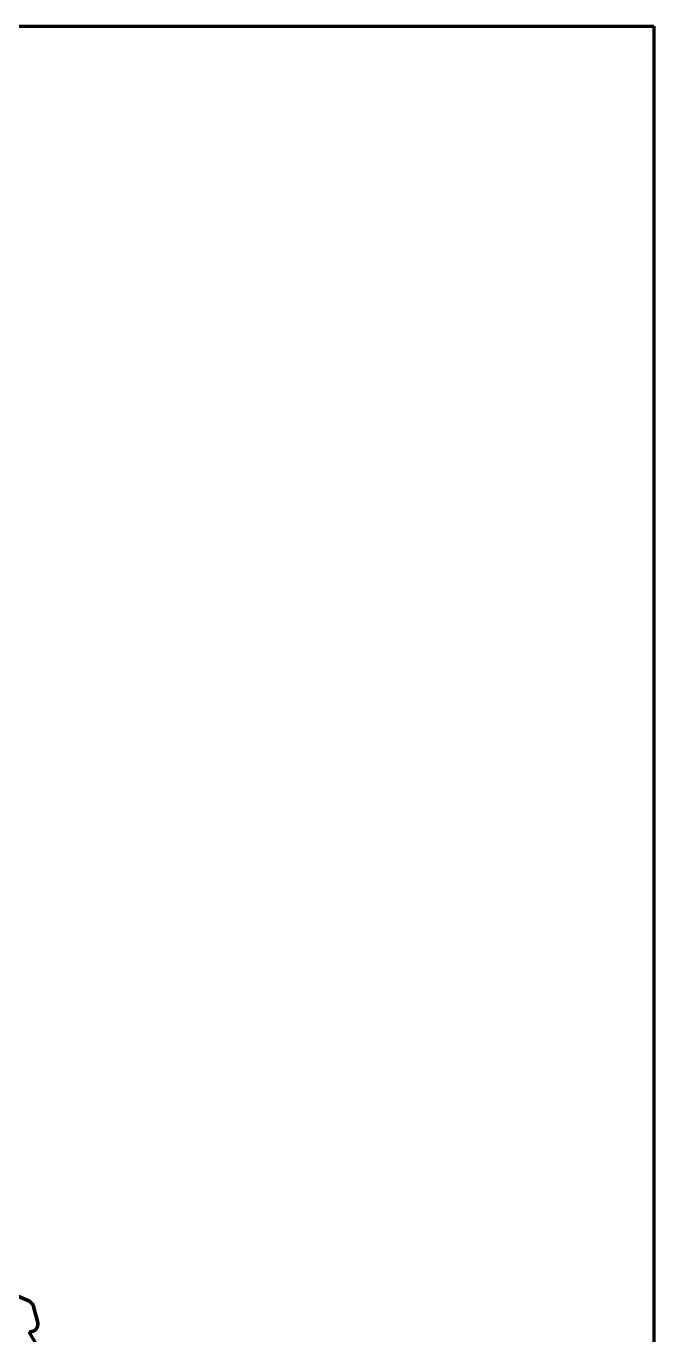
# Model space of a CAD drawing. Header units: millimetres. Extents: x 0 to 14.2, y 0 to 19.5.
# Drawn here: x 12.414 to 14.222, y 15.704 to 19.472 of the extents above; entities that cross this region are included whole.
import ezdxf

# ---------------------------------------------------------------- set-up
doc = ezdxf.new("R2010")
doc.units = ezdxf.units.MM
doc.layers.add('color#010101ff', color=7, linetype='CONTINUOUS', lineweight=100)
doc.layers.add('color#fdfdfdff', color=7, linetype='CONTINUOUS', lineweight=100)

msp = doc.modelspace()

# ---------------------------------------------------------------- linework, layer by layer
at = {"layer": 'color#010101ff'}
for p, q in [((12.3585, 15.8295), (12.4234, 15.8009)), ((12.4234, 15.8009), (12.434, 15.7903)), ((12.434, 15.7903), (12.4371, 15.7783)), ((12.4371, 15.7783), (12.4467, 15.7441)), ((12.4266, 15.7129), (12.4221, 15.7124)), ((12.4221, 15.7124), (12.4983, 15.5848)), ((12.4305, 15.7136), (12.4266, 15.7129)), ((12.434, 15.7146), (12.4305, 15.7136)), ((12.437, 15.716), (12.434, 15.7146)), ((12.4395, 15.7175), (12.437, 15.716)), ((12.4417, 15.7194), (12.4395, 15.7175)), ((12.4435, 15.7214), (12.4417, 15.7194)), ((12.4449, 15.7237), (12.4435, 15.7214)), ((12.446, 15.7262), (12.4449, 15.7237)), ((12.4467, 15.7288), (12.446, 15.7262)), ((12.4467, 15.7441), (12.4474, 15.7376)), ((12.4472, 15.7316), (12.4467, 15.7288)), ((12.4474, 15.7376), (12.4472, 15.7316))]:
    msp.add_line(p, q, dxfattribs=at)
at = {"layer": 'color#fdfdfdff'}
for p, q in [((0, 19.4722), (14.2222, 19.4722)), ((14.2222, 19.4722), (14.2222, 0)), ((12.4234, 15.8009), (12.3585, 15.8295)), ((12.434, 15.7903), (12.4234, 15.8009)), ((12.4371, 15.7783), (12.434, 15.7903)), ((12.4467, 15.7441), (12.4371, 15.7783)), ((12.4221, 15.7124), (12.4266, 15.7129)), ((12.4983, 15.5848), (12.4221, 15.7124)), ((12.4266, 15.7129), (12.4305, 15.7136)), ((12.4305, 15.7136), (12.434, 15.7146)), ((12.434, 15.7146), (12.437, 15.716)), ((12.437, 15.716), (12.4395, 15.7175)), ((12.4395, 15.7175), (12.4417, 15.7194)), ((12.4417, 15.7194), (12.4435, 15.7214)), ((12.4435, 15.7214), (12.4449, 15.7237)), ((12.4449, 15.7237), (12.446, 15.7262)), ((12.446, 15.7262), (12.4467, 15.7288)), ((12.4474, 15.7376), (12.4467, 15.7441)), ((12.4467, 15.7288), (12.4472, 15.7316)), ((12.4472, 15.7316), (12.4474, 15.7376))]:
    msp.add_line(p, q, dxfattribs=at)

doc.saveas('drawing.dxf')
